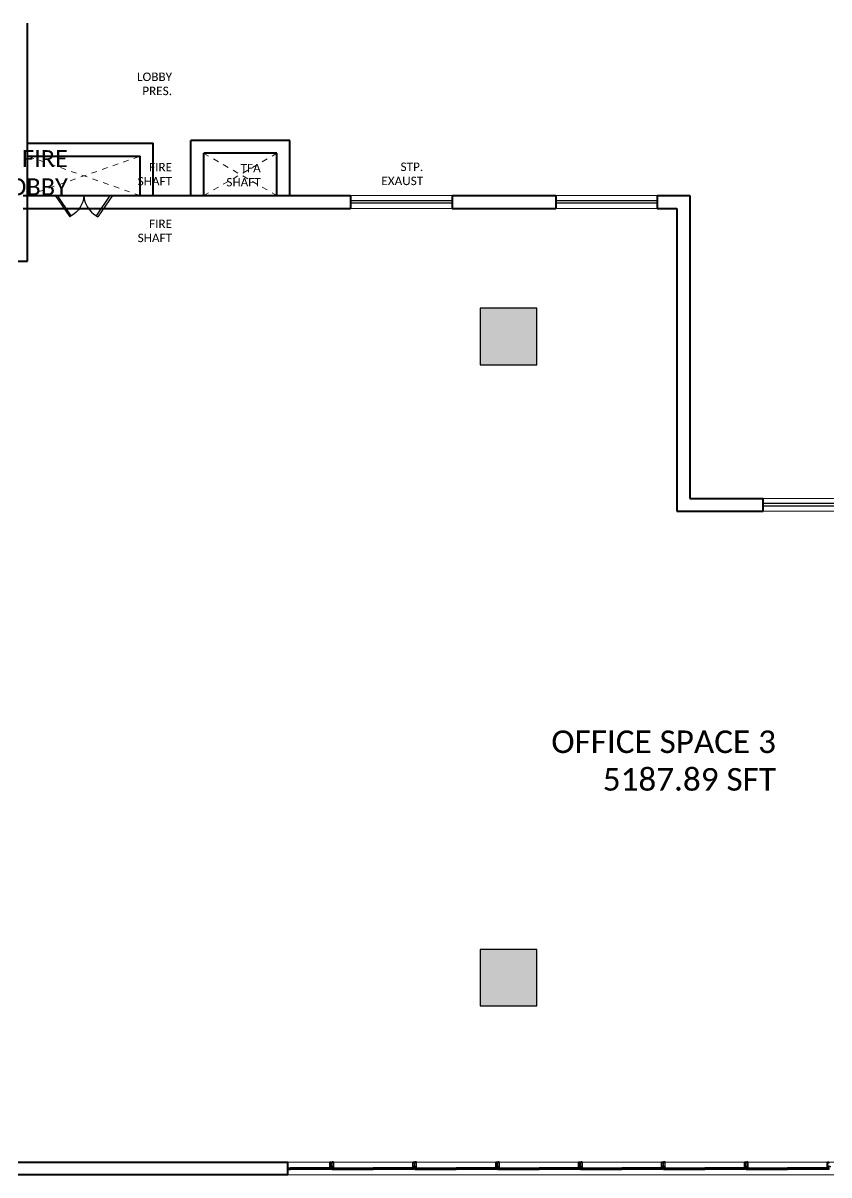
# Model space of a CAD drawing. Header units: metres. Extents: x -224 to -134.4, y 547 to 608.8.
# Drawn here: x -165.64 to -151.34, y 562.47 to 582.9 of the extents above; entities that cross this region are included whole.
import ezdxf

# ---------------------------------------------------------------- set-up
doc = ezdxf.new("R2010")
doc.units = ezdxf.units.M
doc.header["$MEASUREMENT"] = 0
for name, pattern in [('07 - FIRST FLOOR - NAKSHTRA$0$HIDDEN', [0.375, 0.25, -0.125]), ('CENTER', [50.8, 31.75, -6.35, 6.35, -6.35]), ('HIDDEN', [0.375, 0.25, -0.125])]:
    doc.linetypes.add(name, pattern=pattern)
for name, color, linetype, lineweight in [('06-11-2019 CRUX', 3, 'Continuous', 0), ('A - WALLS', 7, 'Continuous', 40), ('A-SELL', 8, 'Continuous', 0), ('CRUX- COLUMN', 6, 'Continuous', 25), ('L - HIDDEN LINE', 8, '07 - FIRST FLOOR - NAKSHTRA$0$HIDDEN', 0)]:
    doc.layers.add(name, color=color, linetype=linetype, lineweight=lineweight)
for name, color, linetype in [('A - DOOR', 5, 'Continuous'), ('A - DOORS', 143, 'Continuous'), ('A - WINDOW', 162, 'Continuous'), ('A -TEXT', 236, 'Continuous'), ('An Alum', 11, 'Continuous'), ('An Center Line', 1, 'CENTER'), ('An Extra', 8, 'Continuous'), ('An Glass', 5, 'Continuous'), ('GLASS', 142, 'Continuous')]:
    doc.layers.add(name, color=color, linetype=linetype)
doc.styles.get("Standard").update_dxf_attribs({"font": 'arial.ttf'})

# ---------------------------------------------------------------- blocks, each defined once
blk = doc.blocks.new('shaft door')
at = {"layer": 'A - DOORS'}
for p, q in [((59445.29, -15102.15), (59455.47, -15087.35)), ((59456.44, -15088.04), (59446.8, -15102.15)), ((59456.44, -15088.04), (59455.47, -15087.35)), ((59445.29, -15102.15), (59446.8, -15102.15))]:
    blk.add_line(p, q, dxfattribs=at)
blk.add_arc((59448.12, -15103.01), 17.13, 2.86293, 60.94849, dxfattribs=at)
blk = doc.blocks.new('A$C0D957843')
at = {"layer": 'A - DOOR'}
for p, q in [((0.093, 1.8), (0.093, 0)), ((0.137, 1.8), (0.137, 0))]:
    blk.add_line(p, q, dxfattribs=at)
at = {"layer": 'A-SELL'}
for p, q in [((0, 0), (0, 1.8)), ((0.23, 1.8), (0.23, 0))]:
    blk.add_line(p, q, dxfattribs=at)
blk = doc.blocks.new('A$C57D73779')
at = {"layer": 'CRUX- COLUMN'}
h = blk.add_hatch(color=129, dxfattribs=at)
h.dxf.hatch_style = 1
h.paths.add_polyline_path([(32.337, -13.701), (32.337, -14.701), (33.337, -14.701), (33.337, -13.701)])
h = blk.add_hatch(color=129, dxfattribs=at)
h.dxf.hatch_style = 1
h.paths.add_polyline_path([(33.337, -25.071), (32.337, -25.071), (32.337, -26.071), (33.337, -26.071)])
for points in [[(32.337, -13.701), (32.337, -14.701), (33.337, -14.701), (33.337, -13.701)], [(32.337, -26.071), (33.337, -26.071), (33.337, -25.071), (32.337, -25.071)]]:
    blk.add_lwpolyline(points, close=True, dxfattribs=at)
blk = doc.blocks.new('ffgffg')
at = {"color": 8}
for p, q in [((-208.649, 328.708), (-208.632, 328.708)), ((-207.179, 328.708), (-207.162, 328.708)), ((-205.709, 328.708), (-205.692, 328.708)), ((-204.24, 328.708), (-204.222, 328.708)), ((-202.77, 328.708), (-202.752, 328.708)), ((-201.3, 328.708), (-201.282, 328.708)), ((-208.651, 328.701), (-208.649, 328.701)), ((-208.632, 328.701), (-208.63, 328.701)), ((-207.181, 328.701), (-207.179, 328.701)), ((-207.162, 328.701), (-207.16, 328.701)), ((-205.711, 328.701), (-205.709, 328.701)), ((-205.692, 328.701), (-205.69, 328.701)), ((-204.241, 328.701), (-204.239, 328.701)), ((-204.222, 328.701), (-204.22, 328.701)), ((-202.771, 328.701), (-202.77, 328.701)), ((-202.752, 328.701), (-202.751, 328.701)), ((-201.301, 328.701), (-201.3, 328.701)), ((-201.282, 328.701), (-201.281, 328.701))]:
    blk.add_line(p, q, dxfattribs=at)
for points in [[(-208.63, 328.701), (-208.63, 328.71), (-208.651, 328.71), (-208.651, 328.701)], [(-208.632, 328.701), (-208.632, 328.709), (-208.649, 328.709), (-208.649, 328.701)], [(-207.16, 328.701), (-207.16, 328.71), (-207.181, 328.71), (-207.181, 328.701)], [(-207.162, 328.701), (-207.162, 328.709), (-207.179, 328.709), (-207.179, 328.701)], [(-205.69, 328.701), (-205.69, 328.71), (-205.711, 328.71), (-205.711, 328.701)], [(-205.692, 328.701), (-205.692, 328.709), (-205.709, 328.709), (-205.709, 328.701)], [(-204.22, 328.701), (-204.22, 328.71), (-204.241, 328.71), (-204.241, 328.701)], [(-204.222, 328.701), (-204.222, 328.709), (-204.239, 328.709), (-204.239, 328.701)], [(-202.751, 328.701), (-202.751, 328.71), (-202.771, 328.71), (-202.771, 328.701)], [(-202.752, 328.701), (-202.752, 328.709), (-202.77, 328.709), (-202.77, 328.701)], [(-201.281, 328.701), (-201.281, 328.71), (-201.301, 328.71), (-201.301, 328.701)], [(-201.282, 328.701), (-201.282, 328.709), (-201.3, 328.709), (-201.3, 328.701)]]:
    blk.add_lwpolyline(points, dxfattribs=at)
at = {"layer": 'An Alum', "color": 8, "linetype": 'HIDDEN', "ltscale": 25}
for p, q in [((-210.06, 328.609), (-209.356, 328.609)), ((-210.06, 328.606), (-209.356, 328.606)), ((-208.621, 328.609), (-209.356, 328.609)), ((-208.621, 328.606), (-209.356, 328.606)), ((-208.59, 328.609), (-207.887, 328.609)), ((-208.59, 328.606), (-207.887, 328.606)), ((-207.152, 328.609), (-207.887, 328.609)), ((-207.152, 328.606), (-207.887, 328.606)), ((-207.12, 328.609), (-206.417, 328.609)), ((-207.12, 328.606), (-206.417, 328.606)), ((-205.682, 328.609), (-206.417, 328.609)), ((-205.682, 328.606), (-206.417, 328.606)), ((-205.65, 328.609), (-204.947, 328.609)), ((-205.65, 328.606), (-204.947, 328.606)), ((-204.212, 328.609), (-204.947, 328.609)), ((-204.212, 328.606), (-204.947, 328.606)), ((-204.18, 328.609), (-203.477, 328.609)), ((-204.18, 328.606), (-203.477, 328.606)), ((-202.742, 328.609), (-203.477, 328.609)), ((-202.742, 328.606), (-203.477, 328.606)), ((-202.71, 328.609), (-202.007, 328.609)), ((-202.71, 328.606), (-202.007, 328.606)), ((-201.272, 328.609), (-202.007, 328.609)), ((-201.272, 328.606), (-202.007, 328.606)), ((-201.24, 328.609), (-200.537, 328.609)), ((-201.24, 328.606), (-200.537, 328.606)), ((-200.488, 328.609), (-200.537, 328.609)), ((-200.488, 328.606), (-200.537, 328.606))]:
    blk.add_line(p, q, dxfattribs=at)
at = {"layer": 'An Alum', "color": 8, "ltscale": 25}
for p, q in [((-210.06, 328.607), (-209.356, 328.607)), ((-208.621, 328.607), (-209.356, 328.607)), ((-208.59, 328.607), (-207.887, 328.607)), ((-207.152, 328.607), (-207.887, 328.607)), ((-207.12, 328.607), (-206.417, 328.607)), ((-205.682, 328.607), (-206.417, 328.607)), ((-205.65, 328.607), (-204.947, 328.607)), ((-204.212, 328.607), (-204.947, 328.607)), ((-204.18, 328.607), (-203.477, 328.607)), ((-202.742, 328.607), (-203.477, 328.607)), ((-202.71, 328.607), (-202.007, 328.607)), ((-201.272, 328.607), (-202.007, 328.607)), ((-201.24, 328.607), (-200.537, 328.607)), ((-200.488, 328.607), (-200.537, 328.607))]:
    blk.add_line(p, q, dxfattribs=at)
at = {"layer": 'An Alum', "color": 8}
for points in [[(-210.095, 328.708), (-210.073, 328.708, -0.414214), (-210.071, 328.706), (-210.071, 328.704, -0.414214), (-210.072, 328.704), (-210.074, 328.704, -0.414214), (-210.074, 328.704), (-210.074, 328.705, -0.483507), (-210.074, 328.705), (-210.073, 328.705, 0.487733), (-210.072, 328.705), (-210.072, 328.706), (-210.079, 328.706), (-210.079, 328.705, 0.487733), (-210.079, 328.705), (-210.077, 328.705, -0.483507), (-210.077, 328.705), (-210.077, 328.704, -0.414214), (-210.077, 328.704), (-210.08, 328.704, -0.414214), (-210.081, 328.704), (-210.081, 328.706, 0.414214), (-210.081, 328.706), (-210.099, 328.706, -0.414214)], [(-210.112, 328.636), (-210.08, 328.636), (-210.08, 328.639, -0.414214), (-210.08, 328.639), (-210.077, 328.639, -0.414214), (-210.077, 328.639), (-210.077, 328.638, -0.4835), (-210.077, 328.638), (-210.079, 328.638, 0.485622), (-210.079, 328.638), (-210.079, 328.636), (-210.072, 328.636), (-210.072, 328.638, 0.487733), (-210.073, 328.638), (-210.074, 328.638, -0.4835), (-210.074, 328.638), (-210.074, 328.639, -0.414214), (-210.074, 328.639), (-210.072, 328.639, -0.414214), (-210.071, 328.638), (-210.071, 328.632, -0.414214), (-210.072, 328.631), (-210.074, 328.631, -0.414214), (-210.074, 328.632), (-210.074, 328.632, -0.4835), (-210.074, 328.633), (-210.073, 328.632, 0.487733), (-210.072, 328.633), (-210.072, 328.634), (-210.079, 328.634), (-210.079, 328.633, 0.485614), (-210.079, 328.632), (-210.077, 328.633, -0.4835), (-210.077, 328.632), (-210.077, 328.632, -0.414214), (-210.077, 328.631), (-210.08, 328.631, -0.414214), (-210.08, 328.632), (-210.08, 328.634), (-210.12, 328.634, 0.414214)], [(-208.633, 328.61), (-208.633, 328.614), (-208.629, 328.614, -0.414214), (-208.628, 328.614), (-208.628, 328.612, -0.414214), (-208.629, 328.612), (-208.629, 328.612, -0.414214), (-208.63, 328.612), (-208.63, 328.613), (-208.632, 328.613, 0.414214), (-208.632, 328.613), (-208.632, 328.609, 0.414214), (-208.632, 328.609), (-208.63, 328.609), (-208.63, 328.61, -0.414214), (-208.629, 328.61), (-208.629, 328.61, -0.414214), (-208.628, 328.609), (-208.628, 328.58), (-208.629, 328.58), (-208.63, 328.607), (-208.63, 328.607), (-208.652, 328.607), (-208.652, 328.607, -1), (-208.653, 328.607), (-208.653, 328.715, -0.414214), (-208.652, 328.715), (-208.627, 328.715, -0.414214), (-208.626, 328.715), (-208.626, 328.709, 0.414214), (-208.625, 328.708), (-208.603, 328.708, -0.414214), (-208.601, 328.706), (-208.601, 328.704, -0.414214), (-208.602, 328.704), (-208.604, 328.704, -0.414214), (-208.604, 328.704), (-208.604, 328.705, -0.483507), (-208.604, 328.705), (-208.603, 328.705, 0.487733), (-208.603, 328.705), (-208.603, 328.706), (-208.609, 328.706), (-208.609, 328.705, 0.487733), (-208.609, 328.705), (-208.607, 328.705, -0.483507), (-208.607, 328.705), (-208.607, 328.704, -0.414214), (-208.608, 328.704), (-208.61, 328.704, -0.414214), (-208.611, 328.704), (-208.611, 328.706, 0.414214), (-208.611, 328.706), (-208.629, 328.706, -0.414214), (-208.63, 328.707), (-208.63, 328.709, 0.414214), (-208.631, 328.71), (-208.65, 328.71, 0.414214), (-208.651, 328.71), (-208.651, 328.688), (-208.651, 328.688), (-208.651, 328.687), (-208.651, 328.652), (-208.651, 328.652), (-208.651, 328.651), (-208.651, 328.638, 0.414214), (-208.65, 328.637), (-208.643, 328.637), (-208.642, 328.636), (-208.61, 328.636), (-208.61, 328.639, -0.414214), (-208.61, 328.639), (-208.608, 328.639, -0.414214), (-208.607, 328.639), (-208.607, 328.638, -0.4835), (-208.607, 328.638), (-208.609, 328.638, 0.485622), (-208.609, 328.638), (-208.609, 328.636), (-208.603, 328.636), (-208.603, 328.638, 0.487733), (-208.603, 328.638), (-208.604, 328.638, -0.4835), (-208.604, 328.638), (-208.604, 328.639, -0.414214), (-208.604, 328.639), (-208.602, 328.639, -0.414214), (-208.601, 328.638), (-208.601, 328.632, -0.414214), (-208.602, 328.631), (-208.604, 328.631, -0.414214), (-208.604, 328.632), (-208.604, 328.632, -0.4835), (-208.604, 328.633), (-208.603, 328.632, 0.487733), (-208.603, 328.633), (-208.603, 328.634), (-208.609, 328.634), (-208.609, 328.633, 0.485614), (-208.609, 328.632), (-208.607, 328.633, -0.4835), (-208.607, 328.632), (-208.607, 328.632, -0.414214), (-208.608, 328.631), (-208.61, 328.631, -0.414214), (-208.61, 328.632), (-208.61, 328.634), (-208.65, 328.634, 0.414214), (-208.651, 328.634), (-208.651, 328.62), (-208.651, 328.62), (-208.651, 328.619), (-208.651, 328.61), (-208.633, 328.61)], [(-207.163, 328.61), (-207.163, 328.614), (-207.159, 328.614, -0.414214), (-207.158, 328.614), (-207.158, 328.612, -0.414214), (-207.159, 328.612), (-207.159, 328.612, -0.414214), (-207.16, 328.612), (-207.16, 328.613), (-207.162, 328.613, 0.414214), (-207.162, 328.613), (-207.162, 328.609, 0.414214), (-207.162, 328.609), (-207.16, 328.609), (-207.16, 328.61, -0.414214), (-207.159, 328.61), (-207.159, 328.61, -0.414214), (-207.158, 328.609), (-207.158, 328.58), (-207.159, 328.58), (-207.16, 328.607), (-207.16, 328.607), (-207.182, 328.607), (-207.182, 328.607, -1), (-207.183, 328.607), (-207.183, 328.715, -0.414214), (-207.182, 328.715), (-207.157, 328.715, -0.414214), (-207.156, 328.715), (-207.156, 328.709, 0.414214), (-207.155, 328.708), (-207.133, 328.708, -0.414214), (-207.131, 328.706), (-207.131, 328.704, -0.414214), (-207.132, 328.704), (-207.134, 328.704, -0.414214), (-207.134, 328.704), (-207.134, 328.705, -0.483507), (-207.134, 328.705), (-207.133, 328.705, 0.487733), (-207.133, 328.705), (-207.133, 328.706), (-207.139, 328.706), (-207.139, 328.705, 0.487733), (-207.139, 328.705), (-207.137, 328.705, -0.483507), (-207.137, 328.705), (-207.137, 328.704, -0.414214), (-207.138, 328.704), (-207.14, 328.704, -0.414214), (-207.141, 328.704), (-207.141, 328.706, 0.414214), (-207.141, 328.706), (-207.159, 328.706, -0.414214), (-207.16, 328.707), (-207.16, 328.709, 0.414214), (-207.161, 328.71), (-207.18, 328.71, 0.414214), (-207.181, 328.71), (-207.181, 328.688), (-207.182, 328.688), (-207.181, 328.687), (-207.181, 328.652), (-207.182, 328.652), (-207.181, 328.651), (-207.181, 328.638, 0.414214), (-207.18, 328.637), (-207.173, 328.637), (-207.172, 328.636), (-207.14, 328.636), (-207.14, 328.639, -0.414214), (-207.14, 328.639), (-207.138, 328.639, -0.414214), (-207.137, 328.639), (-207.137, 328.638, -0.4835), (-207.137, 328.638), (-207.139, 328.638, 0.485622), (-207.139, 328.638), (-207.139, 328.636), (-207.133, 328.636), (-207.133, 328.638, 0.487733), (-207.133, 328.638), (-207.134, 328.638, -0.4835), (-207.134, 328.638), (-207.134, 328.639, -0.414214), (-207.134, 328.639), (-207.132, 328.639, -0.414214), (-207.131, 328.638), (-207.131, 328.632, -0.414214), (-207.132, 328.631), (-207.134, 328.631, -0.414214), (-207.134, 328.632), (-207.134, 328.632, -0.4835), (-207.134, 328.633), (-207.133, 328.632, 0.487733), (-207.133, 328.633), (-207.133, 328.634), (-207.139, 328.634), (-207.139, 328.633, 0.485614), (-207.139, 328.632), (-207.137, 328.633, -0.4835), (-207.137, 328.632), (-207.137, 328.632, -0.414214), (-207.138, 328.631), (-207.14, 328.631, -0.414214), (-207.14, 328.632), (-207.14, 328.634), (-207.18, 328.634, 0.414214), (-207.181, 328.634), (-207.181, 328.62), (-207.182, 328.62), (-207.181, 328.619), (-207.181, 328.61), (-207.163, 328.61)], [(-205.693, 328.61), (-205.693, 328.614), (-205.689, 328.614, -0.414214), (-205.688, 328.614), (-205.688, 328.612, -0.414214), (-205.689, 328.612), (-205.69, 328.612, -0.414214), (-205.69, 328.612), (-205.69, 328.613), (-205.692, 328.613, 0.414214), (-205.692, 328.613), (-205.692, 328.609, 0.414214), (-205.692, 328.609), (-205.69, 328.609), (-205.69, 328.61, -0.414214), (-205.69, 328.61), (-205.689, 328.61, -0.414214), (-205.688, 328.609), (-205.688, 328.58), (-205.689, 328.58), (-205.69, 328.607), (-205.69, 328.607), (-205.712, 328.607), (-205.712, 328.607, -1), (-205.713, 328.607), (-205.713, 328.715, -0.414214), (-205.712, 328.715), (-205.687, 328.715, -0.414214), (-205.686, 328.715), (-205.686, 328.709, 0.414214), (-205.685, 328.708), (-205.663, 328.708, -0.414214), (-205.661, 328.706), (-205.661, 328.704, -0.414214), (-205.662, 328.704), (-205.664, 328.704, -0.414214), (-205.665, 328.704), (-205.665, 328.705, -0.483507), (-205.664, 328.705), (-205.663, 328.705, 0.487733), (-205.663, 328.705), (-205.663, 328.706), (-205.669, 328.706), (-205.669, 328.705, 0.487733), (-205.669, 328.705), (-205.668, 328.705, -0.483507), (-205.667, 328.705), (-205.667, 328.704, -0.414214), (-205.668, 328.704), (-205.67, 328.704, -0.414214), (-205.671, 328.704), (-205.671, 328.706, 0.414214), (-205.671, 328.706), (-205.689, 328.706, -0.414214), (-205.69, 328.707), (-205.69, 328.709, 0.414214), (-205.691, 328.71), (-205.711, 328.71, 0.414214), (-205.711, 328.71), (-205.711, 328.688), (-205.712, 328.688), (-205.711, 328.687), (-205.711, 328.652), (-205.712, 328.652), (-205.711, 328.651), (-205.711, 328.638, 0.414214), (-205.711, 328.637), (-205.703, 328.637), (-205.702, 328.636), (-205.67, 328.636), (-205.67, 328.639, -0.414214), (-205.67, 328.639), (-205.668, 328.639, -0.414214), (-205.667, 328.639), (-205.667, 328.638, -0.4835), (-205.668, 328.638), (-205.669, 328.638, 0.485622), (-205.669, 328.638), (-205.669, 328.636), (-205.663, 328.636), (-205.663, 328.638, 0.487733), (-205.663, 328.638), (-205.664, 328.638, -0.4835), (-205.665, 328.638), (-205.665, 328.639, -0.414214), (-205.664, 328.639), (-205.662, 328.639, -0.414214), (-205.661, 328.638), (-205.661, 328.632, -0.414214), (-205.662, 328.631), (-205.664, 328.631, -0.414214), (-205.665, 328.632), (-205.665, 328.632, -0.4835), (-205.664, 328.633), (-205.663, 328.632, 0.487733), (-205.663, 328.633), (-205.663, 328.634), (-205.669, 328.634), (-205.669, 328.633, 0.485614), (-205.669, 328.632), (-205.668, 328.633, -0.4835), (-205.667, 328.632), (-205.667, 328.632, -0.414214), (-205.668, 328.631), (-205.67, 328.631, -0.414214), (-205.67, 328.632), (-205.67, 328.634), (-205.711, 328.634, 0.414214), (-205.711, 328.634), (-205.711, 328.62), (-205.712, 328.62), (-205.711, 328.619), (-205.711, 328.61), (-205.693, 328.61)], [(-204.223, 328.61), (-204.223, 328.614), (-204.219, 328.614, -0.414214), (-204.218, 328.614), (-204.218, 328.612, -0.414214), (-204.219, 328.612), (-204.22, 328.612, -0.414214), (-204.22, 328.612), (-204.22, 328.613), (-204.222, 328.613, 0.414214), (-204.222, 328.613), (-204.222, 328.609, 0.414214), (-204.222, 328.609), (-204.22, 328.609), (-204.22, 328.61, -0.414214), (-204.22, 328.61), (-204.219, 328.61, -0.414214), (-204.218, 328.609), (-204.218, 328.58), (-204.219, 328.58), (-204.22, 328.607), (-204.22, 328.607), (-204.242, 328.607), (-204.242, 328.607, -1), (-204.243, 328.607), (-204.243, 328.715, -0.414214), (-204.242, 328.715), (-204.217, 328.715, -0.414214), (-204.216, 328.715), (-204.216, 328.709, 0.414214), (-204.215, 328.708), (-204.193, 328.708, -0.414214), (-204.191, 328.706), (-204.191, 328.704, -0.414214), (-204.192, 328.704), (-204.194, 328.704, -0.414214), (-204.195, 328.704), (-204.195, 328.705, -0.483507), (-204.194, 328.705), (-204.193, 328.705, 0.487733), (-204.193, 328.705), (-204.193, 328.706), (-204.199, 328.706), (-204.199, 328.705, 0.487733), (-204.199, 328.705), (-204.198, 328.705, -0.483507), (-204.197, 328.705), (-204.197, 328.704, -0.414214), (-204.198, 328.704), (-204.2, 328.704, -0.414214), (-204.201, 328.704), (-204.201, 328.706, 0.414214), (-204.201, 328.706), (-204.219, 328.706, -0.414214), (-204.22, 328.707), (-204.22, 328.709, 0.414214), (-204.221, 328.71), (-204.241, 328.71, 0.414214), (-204.241, 328.71), (-204.241, 328.688), (-204.242, 328.688), (-204.241, 328.687), (-204.241, 328.652), (-204.242, 328.652), (-204.241, 328.651), (-204.241, 328.638, 0.414214), (-204.241, 328.637), (-204.233, 328.637), (-204.232, 328.636), (-204.2, 328.636), (-204.2, 328.639, -0.414214), (-204.2, 328.639), (-204.198, 328.639, -0.414214), (-204.197, 328.639), (-204.197, 328.638, -0.4835), (-204.198, 328.638), (-204.199, 328.638, 0.485622), (-204.199, 328.638), (-204.199, 328.636), (-204.193, 328.636), (-204.193, 328.638, 0.487733), (-204.193, 328.638), (-204.194, 328.638, -0.4835), (-204.195, 328.638), (-204.195, 328.639, -0.414214), (-204.194, 328.639), (-204.192, 328.639, -0.414214), (-204.191, 328.638), (-204.191, 328.632, -0.414214), (-204.192, 328.631), (-204.194, 328.631, -0.414214), (-204.195, 328.632), (-204.195, 328.632, -0.4835), (-204.194, 328.633), (-204.193, 328.632, 0.487733), (-204.193, 328.633), (-204.193, 328.634), (-204.199, 328.634), (-204.199, 328.633, 0.485614), (-204.199, 328.632), (-204.198, 328.633, -0.4835), (-204.197, 328.632), (-204.197, 328.632, -0.414214), (-204.198, 328.631), (-204.2, 328.631, -0.414214), (-204.2, 328.632), (-204.2, 328.634), (-204.241, 328.634, 0.414214), (-204.241, 328.634), (-204.241, 328.62), (-204.242, 328.62), (-204.241, 328.619), (-204.241, 328.61), (-204.223, 328.61)], [(-202.753, 328.61), (-202.753, 328.614), (-202.749, 328.614, -0.414214), (-202.749, 328.614), (-202.749, 328.612, -0.414214), (-202.749, 328.612), (-202.75, 328.612, -0.414214), (-202.75, 328.612), (-202.75, 328.613), (-202.752, 328.613, 0.414214), (-202.752, 328.613), (-202.752, 328.609, 0.414214), (-202.752, 328.609), (-202.75, 328.609), (-202.75, 328.61, -0.414214), (-202.75, 328.61), (-202.749, 328.61, -0.414214), (-202.749, 328.609), (-202.749, 328.58), (-202.749, 328.58), (-202.75, 328.607), (-202.75, 328.607), (-202.772, 328.607), (-202.772, 328.607, -1), (-202.773, 328.607), (-202.773, 328.715, -0.414214), (-202.772, 328.715), (-202.747, 328.715, -0.414214), (-202.746, 328.715), (-202.746, 328.709, 0.414214), (-202.745, 328.708), (-202.723, 328.708, -0.414214), (-202.721, 328.706), (-202.721, 328.704, -0.414214), (-202.722, 328.704), (-202.724, 328.704, -0.414214), (-202.725, 328.704), (-202.725, 328.705, -0.483507), (-202.724, 328.705), (-202.723, 328.705, 0.487733), (-202.723, 328.705), (-202.723, 328.706), (-202.729, 328.706), (-202.729, 328.705, 0.487733), (-202.729, 328.705), (-202.728, 328.705, -0.483507), (-202.727, 328.705), (-202.727, 328.704, -0.414214), (-202.728, 328.704), (-202.731, 328.704, -0.414214), (-202.731, 328.704), (-202.731, 328.706, 0.414214), (-202.731, 328.706), (-202.749, 328.706, -0.414214), (-202.75, 328.707), (-202.75, 328.709, 0.414214), (-202.751, 328.71), (-202.771, 328.71, 0.414214), (-202.771, 328.71), (-202.771, 328.688), (-202.772, 328.688), (-202.771, 328.687), (-202.771, 328.652), (-202.772, 328.652), (-202.771, 328.651), (-202.771, 328.638, 0.414214), (-202.771, 328.637), (-202.763, 328.637), (-202.762, 328.636), (-202.731, 328.636), (-202.731, 328.639, -0.414214), (-202.73, 328.639), (-202.728, 328.639, -0.414214), (-202.727, 328.639), (-202.727, 328.638, -0.4835), (-202.728, 328.638), (-202.729, 328.638, 0.485622), (-202.729, 328.638), (-202.729, 328.636), (-202.723, 328.636), (-202.723, 328.638, 0.487733), (-202.723, 328.638), (-202.724, 328.638, -0.4835), (-202.725, 328.638), (-202.725, 328.639, -0.414214), (-202.724, 328.639), (-202.722, 328.639, -0.414214), (-202.721, 328.638), (-202.721, 328.632, -0.414214), (-202.722, 328.631), (-202.724, 328.631, -0.414214), (-202.725, 328.632), (-202.725, 328.632, -0.4835), (-202.724, 328.633), (-202.723, 328.632, 0.487733), (-202.723, 328.633), (-202.723, 328.634), (-202.729, 328.634), (-202.729, 328.633, 0.485614), (-202.729, 328.632), (-202.728, 328.633, -0.4835), (-202.727, 328.632), (-202.727, 328.632, -0.414214), (-202.728, 328.631), (-202.73, 328.631, -0.414214), (-202.731, 328.632), (-202.731, 328.634), (-202.771, 328.634, 0.414214), (-202.771, 328.634), (-202.771, 328.62), (-202.772, 328.62), (-202.771, 328.619), (-202.771, 328.61), (-202.753, 328.61)], [(-201.283, 328.61), (-201.283, 328.614), (-201.279, 328.614, -0.414214), (-201.279, 328.614), (-201.279, 328.612, -0.414214), (-201.279, 328.612), (-201.28, 328.612, -0.414214), (-201.28, 328.612), (-201.28, 328.613), (-201.282, 328.613, 0.414214), (-201.282, 328.613), (-201.282, 328.609, 0.414214), (-201.282, 328.609), (-201.28, 328.609), (-201.28, 328.61, -0.414214), (-201.28, 328.61), (-201.279, 328.61, -0.414214), (-201.279, 328.609), (-201.279, 328.58), (-201.28, 328.58), (-201.28, 328.607), (-201.28, 328.607), (-201.303, 328.607), (-201.303, 328.607, -1), (-201.303, 328.607), (-201.303, 328.715, -0.414214), (-201.303, 328.715), (-201.277, 328.715, -0.414214), (-201.276, 328.715), (-201.276, 328.709, 0.414214), (-201.275, 328.708), (-201.253, 328.708, -0.414214), (-201.252, 328.706), (-201.252, 328.704, -0.414214), (-201.252, 328.704), (-201.254, 328.704, -0.414214), (-201.255, 328.704), (-201.255, 328.705, -0.483507), (-201.254, 328.705), (-201.253, 328.705, 0.487733), (-201.253, 328.705), (-201.253, 328.706), (-201.259, 328.706), (-201.259, 328.705, 0.487733), (-201.259, 328.705), (-201.258, 328.705, -0.483507), (-201.257, 328.705), (-201.257, 328.704, -0.414214), (-201.258, 328.704), (-201.261, 328.704, -0.414214), (-201.261, 328.704), (-201.261, 328.706, 0.414214), (-201.261, 328.706), (-201.279, 328.706, -0.414214), (-201.28, 328.707), (-201.28, 328.709, 0.414214), (-201.281, 328.71), (-201.301, 328.71, 0.414214), (-201.301, 328.71), (-201.301, 328.688), (-201.302, 328.688), (-201.301, 328.687), (-201.301, 328.652), (-201.302, 328.652), (-201.301, 328.651), (-201.301, 328.638, 0.414214), (-201.301, 328.637), (-201.293, 328.637), (-201.292, 328.636), (-201.261, 328.636), (-201.261, 328.639, -0.414214), (-201.26, 328.639), (-201.258, 328.639, -0.414214), (-201.257, 328.639), (-201.257, 328.638, -0.4835), (-201.258, 328.638), (-201.259, 328.638, 0.485622), (-201.259, 328.638), (-201.259, 328.636), (-201.253, 328.636), (-201.253, 328.638, 0.487733), (-201.253, 328.638), (-201.254, 328.638, -0.4835), (-201.255, 328.638), (-201.255, 328.639, -0.414214), (-201.254, 328.639), (-201.252, 328.639, -0.414214), (-201.252, 328.638), (-201.252, 328.632, -0.414214), (-201.252, 328.631), (-201.254, 328.631, -0.414214), (-201.255, 328.632), (-201.255, 328.632, -0.4835), (-201.254, 328.633), (-201.253, 328.632, 0.487733), (-201.253, 328.633), (-201.253, 328.634), (-201.259, 328.634), (-201.259, 328.633, 0.485614), (-201.259, 328.632), (-201.258, 328.633, -0.4835), (-201.257, 328.632), (-201.257, 328.632, -0.414214), (-201.258, 328.631), (-201.26, 328.631, -0.414214), (-201.261, 328.632), (-201.261, 328.634), (-201.301, 328.634, 0.414214), (-201.301, 328.634), (-201.301, 328.62), (-201.302, 328.62), (-201.301, 328.619), (-201.301, 328.61), (-201.283, 328.61)]]:
    blk.add_lwpolyline(points, format="xyb", dxfattribs=at)
for points in [[(-210.061, 328.607), (-210.061, 328.607, 1), (-210.06, 328.607), (-210.06, 328.715, 0.414214), (-210.061, 328.715), (-210.086, 328.715, 0.414214), (-210.087, 328.715), (-210.087, 328.711, 0.414214), (-210.086, 328.711), (-210.084, 328.711, 0.414214), (-210.084, 328.711), (-210.084, 328.712, 0.483507), (-210.084, 328.712), (-210.085, 328.711, -0.003419), (-210.085, 328.711), (-210.086, 328.711), (-210.086, 328.713), (-210.079, 328.713), (-210.079, 328.712, -0.487733), (-210.079, 328.711), (-210.081, 328.712, 0.483507), (-210.081, 328.712), (-210.081, 328.711, 0.414214), (-210.081, 328.711), (-210.078, 328.711, 0.414214), (-210.077, 328.711), (-210.077, 328.713, -0.414214), (-210.077, 328.713), (-210.063, 328.713, -0.414214), (-210.062, 328.713), (-210.062, 328.702, -0.414214), (-210.063, 328.702), (-210.084, 328.702, 0.065543), (-210.085, 328.701), (-210.086, 328.701, 1), (-210.085, 328.699), (-210.084, 328.699, -0.065543), (-210.084, 328.699), (-210.063, 328.699, -0.414214), (-210.062, 328.699), (-210.062, 328.688), (-210.061, 328.688), (-210.062, 328.687), (-210.062, 328.652), (-210.061, 328.652), (-210.062, 328.651), (-210.062, 328.644, -0.414214), (-210.063, 328.644), (-210.084, 328.644, -0.065543), (-210.084, 328.644), (-210.085, 328.644, 1), (-210.086, 328.642), (-210.085, 328.641, 0.065543), (-210.084, 328.641), (-210.063, 328.641, -0.414214), (-210.062, 328.641), (-210.062, 328.63, -0.414214), (-210.063, 328.629), (-210.084, 328.629, 0.065543), (-210.085, 328.629), (-210.086, 328.629, 1), (-210.085, 328.627), (-210.084, 328.627, -0.065543), (-210.084, 328.627), (-210.063, 328.627, -0.414214), (-210.062, 328.626), (-210.062, 328.62), (-210.061, 328.62), (-210.062, 328.619), (-210.062, 328.61), (-210.08, 328.61), (-210.08, 328.614), (-210.084, 328.614, 0.414214), (-210.085, 328.614), (-210.085, 328.612, 0.414214), (-210.084, 328.612), (-210.084, 328.612, 0.414214), (-210.083, 328.612), (-210.083, 328.613), (-210.081, 328.613, -0.414214), (-210.081, 328.613), (-210.081, 328.609, -0.414214), (-210.081, 328.609), (-210.083, 328.609), (-210.083, 328.61, 0.414214), (-210.084, 328.61), (-210.084, 328.61, 0.414214), (-210.085, 328.609), (-210.085, 328.58), (-210.084, 328.58), (-210.083, 328.607), (-210.08, 328.607)], [(-208.591, 328.607), (-208.591, 328.607, 1), (-208.59, 328.607), (-208.59, 328.715, 0.414214), (-208.591, 328.715), (-208.616, 328.715, 0.414214), (-208.617, 328.715), (-208.617, 328.711, 0.414214), (-208.617, 328.711), (-208.614, 328.711, 0.414214), (-208.614, 328.711), (-208.614, 328.712, 0.483507), (-208.614, 328.712), (-208.615, 328.711, -0.003419), (-208.615, 328.711), (-208.616, 328.711), (-208.616, 328.713), (-208.609, 328.713), (-208.609, 328.712, -0.487733), (-208.61, 328.711), (-208.611, 328.712, 0.483507), (-208.611, 328.712), (-208.611, 328.711, 0.414214), (-208.611, 328.711), (-208.608, 328.711, 0.414214), (-208.608, 328.711), (-208.608, 328.713, -0.414214), (-208.607, 328.713), (-208.593, 328.713, -0.414214), (-208.592, 328.713), (-208.592, 328.702, -0.414214), (-208.593, 328.702), (-208.614, 328.702, 0.065543), (-208.615, 328.701), (-208.616, 328.701, 1), (-208.616, 328.699), (-208.614, 328.699, -0.065543), (-208.614, 328.699), (-208.593, 328.699, -0.414214), (-208.592, 328.699), (-208.592, 328.688), (-208.591, 328.688), (-208.592, 328.687), (-208.592, 328.652), (-208.591, 328.652), (-208.592, 328.651), (-208.592, 328.644, -0.414214), (-208.593, 328.644), (-208.614, 328.644, -0.065543), (-208.614, 328.644), (-208.616, 328.644, 1), (-208.616, 328.642), (-208.615, 328.641, 0.065543), (-208.614, 328.641), (-208.593, 328.641, -0.414214), (-208.592, 328.641), (-208.592, 328.63, -0.414214), (-208.593, 328.629), (-208.614, 328.629, 0.065543), (-208.615, 328.629), (-208.616, 328.629, 1), (-208.616, 328.627), (-208.614, 328.627, -0.065543), (-208.614, 328.627), (-208.593, 328.627, -0.414214), (-208.592, 328.626), (-208.592, 328.62), (-208.591, 328.62), (-208.592, 328.619), (-208.592, 328.61), (-208.61, 328.61), (-208.61, 328.614), (-208.614, 328.614, 0.414214), (-208.615, 328.614), (-208.615, 328.612, 0.414214), (-208.614, 328.612), (-208.614, 328.612, 0.414214), (-208.613, 328.612), (-208.613, 328.613), (-208.611, 328.613, -0.414214), (-208.611, 328.613), (-208.611, 328.609, -0.414214), (-208.611, 328.609), (-208.613, 328.609), (-208.613, 328.61, 0.414214), (-208.614, 328.61), (-208.614, 328.61, 0.414214), (-208.615, 328.609), (-208.615, 328.58), (-208.614, 328.58), (-208.613, 328.607), (-208.61, 328.607)], [(-207.121, 328.607), (-207.121, 328.607, 1), (-207.12, 328.607), (-207.12, 328.715, 0.414214), (-207.121, 328.715), (-207.146, 328.715, 0.414214), (-207.147, 328.715), (-207.147, 328.711, 0.414214), (-207.147, 328.711), (-207.144, 328.711, 0.414214), (-207.144, 328.711), (-207.144, 328.712, 0.483507), (-207.144, 328.712), (-207.145, 328.711, -0.003419), (-207.145, 328.711), (-207.146, 328.711), (-207.146, 328.713), (-207.139, 328.713), (-207.139, 328.712, -0.487733), (-207.14, 328.711), (-207.141, 328.712, 0.483507), (-207.141, 328.712), (-207.141, 328.711, 0.414214), (-207.141, 328.711), (-207.138, 328.711, 0.414214), (-207.138, 328.711), (-207.138, 328.713, -0.414214), (-207.137, 328.713), (-207.123, 328.713, -0.414214), (-207.122, 328.713), (-207.122, 328.702, -0.414214), (-207.123, 328.702), (-207.144, 328.702, 0.065543), (-207.145, 328.701), (-207.146, 328.701, 1), (-207.146, 328.699), (-207.144, 328.699, -0.065543), (-207.144, 328.699), (-207.123, 328.699, -0.414214), (-207.122, 328.699), (-207.122, 328.688), (-207.122, 328.688), (-207.122, 328.687), (-207.122, 328.652), (-207.122, 328.652), (-207.122, 328.651), (-207.122, 328.644, -0.414214), (-207.123, 328.644), (-207.144, 328.644, -0.065543), (-207.144, 328.644), (-207.146, 328.644, 1), (-207.146, 328.642), (-207.145, 328.641, 0.065543), (-207.144, 328.641), (-207.123, 328.641, -0.414214), (-207.122, 328.641), (-207.122, 328.63, -0.414214), (-207.123, 328.629), (-207.144, 328.629, 0.065543), (-207.145, 328.629), (-207.146, 328.629, 1), (-207.146, 328.627), (-207.144, 328.627, -0.065543), (-207.144, 328.627), (-207.123, 328.627, -0.414214), (-207.122, 328.626), (-207.122, 328.62), (-207.122, 328.62), (-207.122, 328.619), (-207.122, 328.61), (-207.14, 328.61), (-207.14, 328.614), (-207.144, 328.614, 0.414214), (-207.145, 328.614), (-207.145, 328.612, 0.414214), (-207.144, 328.612), (-207.144, 328.612, 0.414214), (-207.143, 328.612), (-207.143, 328.613), (-207.142, 328.613, -0.414214), (-207.141, 328.613), (-207.141, 328.609, -0.414214), (-207.142, 328.609), (-207.143, 328.609), (-207.143, 328.61, 0.414214), (-207.144, 328.61), (-207.144, 328.61, 0.414214), (-207.145, 328.609), (-207.145, 328.58), (-207.144, 328.58), (-207.143, 328.607), (-207.14, 328.607)], [(-205.651, 328.607), (-205.651, 328.607, 1), (-205.65, 328.607), (-205.65, 328.715, 0.414214), (-205.651, 328.715), (-205.676, 328.715, 0.414214), (-205.677, 328.715), (-205.677, 328.711, 0.414214), (-205.677, 328.711), (-205.674, 328.711, 0.414214), (-205.674, 328.711), (-205.674, 328.712, 0.483507), (-205.674, 328.712), (-205.676, 328.711, -0.003419), (-205.676, 328.711), (-205.676, 328.711), (-205.676, 328.713), (-205.669, 328.713), (-205.669, 328.712, -0.487733), (-205.67, 328.711), (-205.671, 328.712, 0.483507), (-205.671, 328.712), (-205.671, 328.711, 0.414214), (-205.671, 328.711), (-205.668, 328.711, 0.414214), (-205.668, 328.711), (-205.668, 328.713, -0.414214), (-205.667, 328.713), (-205.653, 328.713, -0.414214), (-205.652, 328.713), (-205.652, 328.702, -0.414214), (-205.653, 328.702), (-205.674, 328.702, 0.065543), (-205.675, 328.701), (-205.676, 328.701, 1), (-205.676, 328.699), (-205.675, 328.699, -0.065543), (-205.674, 328.699), (-205.653, 328.699, -0.414214), (-205.652, 328.699), (-205.652, 328.688), (-205.652, 328.688), (-205.652, 328.687), (-205.652, 328.652), (-205.652, 328.652), (-205.652, 328.651), (-205.652, 328.644, -0.414214), (-205.653, 328.644), (-205.674, 328.644, -0.065543), (-205.675, 328.644), (-205.676, 328.644, 1), (-205.676, 328.642), (-205.675, 328.641, 0.065543), (-205.674, 328.641), (-205.653, 328.641, -0.414214), (-205.652, 328.641), (-205.652, 328.63, -0.414214), (-205.653, 328.629), (-205.674, 328.629, 0.065543), (-205.675, 328.629), (-205.676, 328.629, 1), (-205.676, 328.627), (-205.675, 328.627, -0.065543), (-205.674, 328.627), (-205.653, 328.627, -0.414214), (-205.652, 328.626), (-205.652, 328.62), (-205.652, 328.62), (-205.652, 328.619), (-205.652, 328.61), (-205.67, 328.61), (-205.67, 328.614), (-205.674, 328.614, 0.414214), (-205.675, 328.614), (-205.675, 328.612, 0.414214), (-205.674, 328.612), (-205.674, 328.612, 0.414214), (-205.674, 328.612), (-205.674, 328.613), (-205.672, 328.613, -0.414214), (-205.671, 328.613), (-205.671, 328.609, -0.414214), (-205.672, 328.609), (-205.674, 328.609), (-205.674, 328.61, 0.414214), (-205.674, 328.61), (-205.674, 328.61, 0.414214), (-205.675, 328.609), (-205.675, 328.58), (-205.674, 328.58), (-205.674, 328.607), (-205.67, 328.607)], [(-204.181, 328.607), (-204.181, 328.607, 1), (-204.18, 328.607), (-204.18, 328.715, 0.414214), (-204.181, 328.715), (-204.206, 328.715, 0.414214), (-204.207, 328.715), (-204.207, 328.711, 0.414214), (-204.207, 328.711), (-204.204, 328.711, 0.414214), (-204.204, 328.711), (-204.204, 328.712, 0.483507), (-204.204, 328.712), (-204.206, 328.711, -0.003419), (-204.206, 328.711), (-204.206, 328.711), (-204.206, 328.713), (-204.2, 328.713), (-204.2, 328.712, -0.487733), (-204.2, 328.711), (-204.201, 328.712, 0.483507), (-204.201, 328.712), (-204.201, 328.711, 0.414214), (-204.201, 328.711), (-204.198, 328.711, 0.414214), (-204.198, 328.711), (-204.198, 328.713, -0.414214), (-204.197, 328.713), (-204.183, 328.713, -0.414214), (-204.182, 328.713), (-204.182, 328.702, -0.414214), (-204.183, 328.702), (-204.204, 328.702, 0.065543), (-204.205, 328.701), (-204.206, 328.701, 1), (-204.206, 328.699), (-204.205, 328.699, -0.065543), (-204.204, 328.699), (-204.183, 328.699, -0.414214), (-204.182, 328.699), (-204.182, 328.688), (-204.182, 328.688), (-204.182, 328.687), (-204.182, 328.652), (-204.182, 328.652), (-204.182, 328.651), (-204.182, 328.644, -0.414214), (-204.183, 328.644), (-204.204, 328.644, -0.065543), (-204.205, 328.644), (-204.206, 328.644, 1), (-204.206, 328.642), (-204.205, 328.641, 0.065543), (-204.204, 328.641), (-204.183, 328.641, -0.414214), (-204.182, 328.641), (-204.182, 328.63, -0.414214), (-204.183, 328.629), (-204.204, 328.629, 0.065543), (-204.205, 328.629), (-204.206, 328.629, 1), (-204.206, 328.627), (-204.205, 328.627, -0.065543), (-204.204, 328.627), (-204.183, 328.627, -0.414214), (-204.182, 328.626), (-204.182, 328.62), (-204.182, 328.62), (-204.182, 328.619), (-204.182, 328.61), (-204.2, 328.61), (-204.2, 328.614), (-204.204, 328.614, 0.414214), (-204.205, 328.614), (-204.205, 328.612, 0.414214), (-204.204, 328.612), (-204.204, 328.612, 0.414214), (-204.204, 328.612), (-204.204, 328.613), (-204.202, 328.613, -0.414214), (-204.201, 328.613), (-204.201, 328.609, -0.414214), (-204.202, 328.609), (-204.204, 328.609), (-204.204, 328.61, 0.414214), (-204.204, 328.61), (-204.204, 328.61, 0.414214), (-204.205, 328.609), (-204.205, 328.58), (-204.204, 328.58), (-204.204, 328.607), (-204.2, 328.607)], [(-202.711, 328.607), (-202.711, 328.607, 1), (-202.71, 328.607), (-202.71, 328.715, 0.414214), (-202.711, 328.715), (-202.736, 328.715, 0.414214), (-202.737, 328.715), (-202.737, 328.711, 0.414214), (-202.737, 328.711), (-202.735, 328.711, 0.414214), (-202.734, 328.711), (-202.734, 328.712, 0.483507), (-202.734, 328.712), (-202.736, 328.711, -0.003419), (-202.736, 328.711), (-202.736, 328.711), (-202.736, 328.713), (-202.73, 328.713), (-202.73, 328.712, -0.487733), (-202.73, 328.711), (-202.731, 328.712, 0.483507), (-202.731, 328.712), (-202.731, 328.711, 0.414214), (-202.731, 328.711), (-202.728, 328.711, 0.414214), (-202.728, 328.711), (-202.728, 328.713, -0.414214), (-202.727, 328.713), (-202.713, 328.713, -0.414214), (-202.712, 328.713), (-202.712, 328.702, -0.414214), (-202.713, 328.702), (-202.735, 328.702, 0.065543), (-202.735, 328.701), (-202.736, 328.701, 1), (-202.736, 328.699), (-202.735, 328.699, -0.065543), (-202.734, 328.699), (-202.713, 328.699, -0.414214), (-202.712, 328.699), (-202.712, 328.688), (-202.712, 328.688), (-202.712, 328.687), (-202.712, 328.652), (-202.712, 328.652), (-202.712, 328.651), (-202.712, 328.644, -0.414214), (-202.713, 328.644), (-202.734, 328.644, -0.065543), (-202.735, 328.644), (-202.736, 328.644, 1), (-202.736, 328.642), (-202.735, 328.641, 0.065543), (-202.735, 328.641), (-202.713, 328.641, -0.414214), (-202.712, 328.641), (-202.712, 328.63, -0.414214), (-202.713, 328.629), (-202.735, 328.629, 0.065543), (-202.735, 328.629), (-202.736, 328.629, 1), (-202.736, 328.627), (-202.735, 328.627, -0.065543), (-202.734, 328.627), (-202.713, 328.627, -0.414214), (-202.712, 328.626), (-202.712, 328.62), (-202.712, 328.62), (-202.712, 328.619), (-202.712, 328.61), (-202.731, 328.61), (-202.731, 328.614), (-202.735, 328.614, 0.414214), (-202.735, 328.614), (-202.735, 328.612, 0.414214), (-202.735, 328.612), (-202.734, 328.612, 0.414214), (-202.734, 328.612), (-202.734, 328.613), (-202.732, 328.613, -0.414214), (-202.731, 328.613), (-202.731, 328.609, -0.414214), (-202.732, 328.609), (-202.734, 328.609), (-202.734, 328.61, 0.414214), (-202.734, 328.61), (-202.735, 328.61, 0.414214), (-202.735, 328.609), (-202.735, 328.58), (-202.734, 328.58), (-202.734, 328.607), (-202.731, 328.607)], [(-201.241, 328.607), (-201.241, 328.607, 1), (-201.24, 328.607), (-201.24, 328.715, 0.414214), (-201.241, 328.715), (-201.266, 328.715, 0.414214), (-201.267, 328.715), (-201.267, 328.711, 0.414214), (-201.267, 328.711), (-201.265, 328.711, 0.414214), (-201.264, 328.711), (-201.264, 328.712, 0.483507), (-201.265, 328.712), (-201.266, 328.711, -0.003419), (-201.266, 328.711), (-201.266, 328.711), (-201.266, 328.713), (-201.26, 328.713), (-201.26, 328.712, -0.487733), (-201.26, 328.711), (-201.261, 328.712, 0.483507), (-201.261, 328.712), (-201.261, 328.711, 0.414214), (-201.261, 328.711), (-201.258, 328.711, 0.414214), (-201.258, 328.711), (-201.258, 328.713, -0.414214), (-201.257, 328.713), (-201.243, 328.713, -0.414214), (-201.243, 328.713), (-201.243, 328.702, -0.414214), (-201.243, 328.702), (-201.265, 328.702, 0.065543), (-201.265, 328.701), (-201.267, 328.701, 1), (-201.266, 328.699), (-201.265, 328.699, -0.065543), (-201.264, 328.699), (-201.243, 328.699, -0.414214), (-201.243, 328.699), (-201.243, 328.688), (-201.242, 328.688), (-201.243, 328.687), (-201.243, 328.652), (-201.242, 328.652), (-201.243, 328.651), (-201.243, 328.644, -0.414214), (-201.243, 328.644), (-201.264, 328.644, -0.065543), (-201.265, 328.644), (-201.266, 328.644, 1), (-201.267, 328.642), (-201.265, 328.641, 0.065543), (-201.265, 328.641), (-201.243, 328.641, -0.414214), (-201.243, 328.641), (-201.243, 328.63, -0.414214), (-201.243, 328.629), (-201.265, 328.629, 0.065543), (-201.265, 328.629), (-201.267, 328.629, 1), (-201.266, 328.627), (-201.265, 328.627, -0.065543), (-201.264, 328.627), (-201.243, 328.627, -0.414214), (-201.243, 328.626), (-201.243, 328.62), (-201.242, 328.62), (-201.243, 328.619), (-201.243, 328.61), (-201.261, 328.61), (-201.261, 328.614), (-201.265, 328.614, 0.414214), (-201.265, 328.614), (-201.265, 328.612, 0.414214), (-201.265, 328.612), (-201.264, 328.612, 0.414214), (-201.264, 328.612), (-201.264, 328.613), (-201.262, 328.613, -0.414214), (-201.261, 328.613), (-201.261, 328.609, -0.414214), (-201.262, 328.609), (-201.264, 328.609), (-201.264, 328.61, 0.414214), (-201.264, 328.61), (-201.265, 328.61, 0.414214), (-201.265, 328.609), (-201.265, 328.58), (-201.264, 328.58), (-201.264, 328.607), (-201.261, 328.607)]]:
    blk.add_lwpolyline(points, format="xyb", close=True, dxfattribs=at)
at = {"layer": 'An Center Line', "color": 8, "ltscale": 10}
for p, q in [((-208.621, 328.58), (-208.621, 328.715)), ((-207.152, 328.58), (-207.152, 328.715)), ((-205.682, 328.58), (-205.682, 328.715)), ((-204.212, 328.58), (-204.212, 328.715)), ((-202.742, 328.58), (-202.742, 328.715)), ((-201.272, 328.58), (-201.272, 328.715))]:
    blk.add_line(p, q, dxfattribs=at)
at = {"layer": 'An Extra', "color": 8}
for points in [[(-208.653, 328.715), (-208.653, 328.717), (-208.626, 328.717), (-208.626, 328.715)], [(-208.626, 328.715), (-208.626, 328.717), (-208.653, 328.717), (-208.653, 328.715)], [(-207.183, 328.715), (-207.183, 328.717), (-207.156, 328.717), (-207.156, 328.715)], [(-207.156, 328.715), (-207.156, 328.717), (-207.183, 328.717), (-207.183, 328.715)], [(-205.713, 328.715), (-205.713, 328.717), (-205.686, 328.717), (-205.686, 328.715)], [(-205.686, 328.715), (-205.686, 328.717), (-205.713, 328.717), (-205.713, 328.715)], [(-204.243, 328.715), (-204.243, 328.717), (-204.216, 328.717), (-204.216, 328.715)], [(-204.216, 328.715), (-204.216, 328.717), (-204.243, 328.717), (-204.243, 328.715)], [(-202.773, 328.715), (-202.773, 328.717), (-202.746, 328.717), (-202.746, 328.715)], [(-202.746, 328.715), (-202.746, 328.717), (-202.773, 328.717), (-202.773, 328.715)], [(-201.303, 328.715), (-201.303, 328.717), (-201.276, 328.717), (-201.276, 328.715)], [(-201.276, 328.715), (-201.276, 328.717), (-201.303, 328.717), (-201.303, 328.715)]]:
    blk.add_lwpolyline(points, close=True, dxfattribs=at)
at = {"layer": 'An Glass', "color": 8, "linetype": 'Continuous', "lineweight": 9}
for p, q in [((-210.079, 328.6), (-209.356, 328.6)), ((-210.079, 328.598), (-209.356, 328.598)), ((-210.079, 328.584), (-209.356, 328.584)), ((-210.079, 328.582), (-209.356, 328.582)), ((-208.621, 328.6), (-209.356, 328.6)), ((-208.621, 328.598), (-209.356, 328.598)), ((-208.621, 328.584), (-209.356, 328.584)), ((-208.621, 328.582), (-209.356, 328.582)), ((-208.609, 328.6), (-207.887, 328.6)), ((-208.609, 328.598), (-207.887, 328.598)), ((-208.609, 328.584), (-207.887, 328.584)), ((-208.609, 328.582), (-207.887, 328.582)), ((-207.152, 328.6), (-207.887, 328.6)), ((-207.152, 328.598), (-207.887, 328.598)), ((-207.152, 328.584), (-207.887, 328.584)), ((-207.152, 328.582), (-207.887, 328.582)), ((-207.139, 328.6), (-206.417, 328.6)), ((-207.139, 328.598), (-206.417, 328.598)), ((-207.139, 328.584), (-206.417, 328.584)), ((-207.139, 328.582), (-206.417, 328.582)), ((-205.682, 328.6), (-206.417, 328.6)), ((-205.682, 328.598), (-206.417, 328.598)), ((-205.682, 328.584), (-206.417, 328.584)), ((-205.682, 328.582), (-206.417, 328.582)), ((-205.669, 328.6), (-204.947, 328.6)), ((-205.669, 328.598), (-204.947, 328.598)), ((-205.669, 328.584), (-204.947, 328.584)), ((-205.669, 328.582), (-204.947, 328.582)), ((-204.212, 328.6), (-204.947, 328.6)), ((-204.212, 328.598), (-204.947, 328.598)), ((-204.212, 328.584), (-204.947, 328.584)), ((-204.212, 328.582), (-204.947, 328.582)), ((-204.199, 328.6), (-203.477, 328.6)), ((-204.199, 328.598), (-203.477, 328.598)), ((-204.199, 328.584), (-203.477, 328.584)), ((-204.199, 328.582), (-203.477, 328.582)), ((-202.742, 328.6), (-203.477, 328.6)), ((-202.742, 328.598), (-203.477, 328.598)), ((-202.742, 328.584), (-203.477, 328.584)), ((-202.742, 328.582), (-203.477, 328.582)), ((-202.729, 328.6), (-202.007, 328.6)), ((-202.729, 328.598), (-202.007, 328.598)), ((-202.729, 328.584), (-202.007, 328.584)), ((-202.729, 328.582), (-202.007, 328.582)), ((-201.272, 328.6), (-202.007, 328.6)), ((-201.272, 328.598), (-202.007, 328.598)), ((-201.272, 328.584), (-202.007, 328.584)), ((-201.272, 328.582), (-202.007, 328.582)), ((-201.259, 328.6), (-200.537, 328.6)), ((-201.259, 328.598), (-200.537, 328.598)), ((-201.259, 328.584), (-200.537, 328.584)), ((-201.259, 328.582), (-200.537, 328.582)), ((-200.488, 328.6), (-200.537, 328.6)), ((-200.488, 328.598), (-200.537, 328.598)), ((-200.488, 328.584), (-200.537, 328.584)), ((-200.488, 328.582), (-200.537, 328.582))]:
    blk.add_line(p, q, dxfattribs=at)
at = {"layer": 'GLASS'}
for points in [[(-209.356, 328.602), (-210.078, 328.602), (-210.079, 328.601), (-210.079, 328.597), (-210.078, 328.596), (-209.356, 328.596)], [(-209.356, 328.586), (-210.078, 328.586), (-210.079, 328.585), (-210.079, 328.581), (-210.078, 328.58), (-209.356, 328.58)], [(-209.356, 328.602), (-208.622, 328.602), (-208.621, 328.601), (-208.621, 328.597), (-208.622, 328.596), (-209.356, 328.596)], [(-209.356, 328.586), (-208.622, 328.586), (-208.621, 328.585), (-208.621, 328.581), (-208.622, 328.58), (-209.356, 328.58)], [(-207.887, 328.602), (-208.608, 328.602), (-208.609, 328.601), (-208.609, 328.597), (-208.608, 328.596), (-207.887, 328.596)], [(-207.887, 328.586), (-208.608, 328.586), (-208.609, 328.585), (-208.609, 328.581), (-208.608, 328.58), (-207.887, 328.58)], [(-207.887, 328.602), (-207.152, 328.602), (-207.152, 328.601), (-207.152, 328.597), (-207.152, 328.596), (-207.887, 328.596)], [(-207.887, 328.586), (-207.152, 328.586), (-207.152, 328.585), (-207.152, 328.581), (-207.152, 328.58), (-207.887, 328.58)], [(-206.417, 328.602), (-207.138, 328.602), (-207.139, 328.601), (-207.139, 328.597), (-207.138, 328.596), (-206.417, 328.596)], [(-206.417, 328.586), (-207.138, 328.586), (-207.139, 328.585), (-207.139, 328.581), (-207.138, 328.58), (-206.417, 328.58)], [(-206.417, 328.602), (-205.682, 328.602), (-205.682, 328.601), (-205.682, 328.597), (-205.682, 328.596), (-206.417, 328.596)], [(-206.417, 328.586), (-205.682, 328.586), (-205.682, 328.585), (-205.682, 328.581), (-205.682, 328.58), (-206.417, 328.58)], [(-204.947, 328.602), (-205.669, 328.602), (-205.669, 328.601), (-205.669, 328.597), (-205.669, 328.596), (-204.947, 328.596)], [(-204.947, 328.586), (-205.669, 328.586), (-205.669, 328.585), (-205.669, 328.581), (-205.669, 328.58), (-204.947, 328.58)], [(-204.947, 328.602), (-204.212, 328.602), (-204.212, 328.601), (-204.212, 328.597), (-204.212, 328.596), (-204.947, 328.596)], [(-204.947, 328.586), (-204.212, 328.586), (-204.212, 328.585), (-204.212, 328.581), (-204.212, 328.58), (-204.947, 328.58)], [(-203.477, 328.602), (-204.199, 328.602), (-204.199, 328.601), (-204.199, 328.597), (-204.199, 328.596), (-203.477, 328.596)], [(-203.477, 328.586), (-204.199, 328.586), (-204.199, 328.585), (-204.199, 328.581), (-204.199, 328.58), (-203.477, 328.58)], [(-203.477, 328.602), (-202.742, 328.602), (-202.742, 328.601), (-202.742, 328.597), (-202.742, 328.596), (-203.477, 328.596)], [(-203.477, 328.586), (-202.742, 328.586), (-202.742, 328.585), (-202.742, 328.581), (-202.742, 328.58), (-203.477, 328.58)], [(-202.007, 328.602), (-202.729, 328.602), (-202.729, 328.601), (-202.729, 328.597), (-202.729, 328.596), (-202.007, 328.596)], [(-202.007, 328.586), (-202.729, 328.586), (-202.729, 328.585), (-202.729, 328.581), (-202.729, 328.58), (-202.007, 328.58)], [(-202.007, 328.602), (-201.272, 328.602), (-201.272, 328.601), (-201.272, 328.597), (-201.272, 328.596), (-202.007, 328.596)], [(-202.007, 328.586), (-201.272, 328.586), (-201.272, 328.585), (-201.272, 328.581), (-201.272, 328.58), (-202.007, 328.58)], [(-200.537, 328.602), (-201.259, 328.602), (-201.259, 328.601), (-201.259, 328.597), (-201.259, 328.596), (-200.537, 328.596)], [(-200.537, 328.586), (-201.259, 328.586), (-201.259, 328.585), (-201.259, 328.581), (-201.259, 328.58), (-200.537, 328.58)], [(-200.537, 328.602), (-200.488, 328.602)], [(-200.488, 328.596), (-200.537, 328.596)], [(-200.537, 328.586), (-200.488, 328.586)], [(-200.488, 328.58), (-200.537, 328.58)]]:
    blk.add_lwpolyline(points, dxfattribs=at)

msp = doc.modelspace()

# ---------------------------------------------------------------- linework, layer by layer
at = {"layer": 'A - WALLS'}
for p, q in [((-165.558, 578.678), (-165.558, 582.898)), ((-162.664, 579.838), (-162.664, 580.818)), ((-160.904, 580.818), (-162.664, 580.818)), ((-160.904, 579.838), (-160.904, 580.818)), ((-165.558, 580.768), (-163.328, 580.768)), ((-163.328, 579.838), (-163.328, 580.768)), ((-165.558, 580.538), (-163.558, 580.538)), ((-163.558, 579.838), (-163.558, 580.538)), ((-162.434, 579.838), (-162.434, 580.588)), ((-161.134, 580.588), (-162.434, 580.588)), ((-161.134, 579.838), (-161.134, 580.588)), ((-165.638, 579.838), (-159.829, 579.838)), ((-163.328, 579.838), (-162.028, 579.838)), ((-162.664, 579.838), (-160.904, 579.838)), ((-162.434, 579.838), (-161.134, 579.838)), ((-159.829, 579.838), (-159.829, 579.608)), ((-158.029, 579.838), (-158.029, 579.608)), ((-158.029, 579.838), (-156.191, 579.838)), ((-156.191, 579.838), (-156.191, 579.608)), ((-154.391, 579.838), (-154.391, 579.608)), ((-154.391, 579.838), (-153.811, 579.838)), ((-153.811, 579.838), (-153.811, 574.469)), ((-165.638, 579.608), (-159.829, 579.608)), ((-158.029, 579.608), (-156.191, 579.608)), ((-154.391, 579.608), (-154.041, 579.608)), ((-154.041, 579.608), (-154.041, 574.239)), ((-166.538, 578.678), (-165.558, 578.678)), ((-153.811, 574.469), (-152.511, 574.469)), ((-152.511, 574.239), (-152.511, 574.469)), ((-154.041, 574.239), (-152.511, 574.239))]:
    msp.add_line(p, q, dxfattribs=at)
msp.add_lwpolyline([(-166.946, 562.699), (-160.946, 562.699), (-160.946, 562.469), (-166.946, 562.469)], close=True, dxfattribs=at)
at = {"layer": 'A-SELL'}
for p, q in [((-142.658, 562.699), (-214.994, 562.699)), ((-142.428, 562.469), (-215.224, 562.469))]:
    msp.add_line(p, q, dxfattribs=at)
at = {"layer": 'L - HIDDEN LINE', "linetype": 'HIDDEN', "ltscale": 0.1}
for p, q in [((-165.558, 579.838), (-163.558, 580.538)), ((-163.558, 579.838), (-165.558, 580.538)), ((-161.134, 579.838), (-162.434, 580.588)), ((-161.134, 580.588), (-162.434, 579.838))]:
    msp.add_line(p, q, dxfattribs=at)

# ---------------------------------------------------------------- block references
at = {"layer": '06-11-2019 CRUX', "color": 2, "linetype": 'ByBlock'}
msp.add_blockref('A$C57D73779', (-189.865, 591.54), dxfattribs=at)
at = {"layer": 'A - DOOR', "color": 3, "xscale": -1}
msp.add_blockref('ffgffg', (-361.434, 233.984), dxfattribs=at)
at = {"layer": 'A - WALLS', "lineweight": -2, "yscale": 0.0254000000034769, "zscale": 0.0254000000034769, "rotation": 180}
for p, xscale in [((-1674.976, 196.244), -0.0254000000034769), ((1345.858, 196.244), 0.0254000000034769)]:
    msp.add_blockref('shaft door', p, dxfattribs=dict(at, xscale=xscale))
at = {"layer": 'A - WINDOW', "rotation": 270}
for p in [(-159.829, 579.838), (-156.191, 579.838), (-152.511, 574.469)]:
    msp.add_blockref('A$C0D957843', p, dxfattribs=at)

# ---------------------------------------------------------------- texts
at = {"layer": 'A -TEXT', "color": 6, "attachment_point": 3}
for s, insert, char_height, width in [('{\\fCalibri|b0|i0|c0|p34;\\C1;LOBBY\\PPRES.}', (-162.995, 582.02), 0.15, 6.30253), ('{\\fCalibri|b0|i0|c0|p34;FIRE\\PLOBBY}', (-164.842, 580.644), 0.3, 6.30253), ('{\\fCalibri|b0|i0|c0|p34;\\C1;FIRE\\PSHAFT}', (-162.995, 580.418), 0.15, 6.30253), ('{\\fCalibri|b0|i0|c0|p34;\\C1;TFA\\PSHAFT}', (-161.422, 580.401), 0.15, 6.30253), ('{\\fCalibri|b0|i0|c0|p34;\\C1;STP.\\PEXAUST}', (-158.541, 580.424), 0.15, 6.30253), ('{\\fCalibri|b0|i0|c0|p34;\\C1;FIRE\\PSHAFT}', (-162.995, 579.413), 0.15, 6.30253), ('{\\fCalibri|b0|i0|c0|p34;\\C3;OFFICE SPACE 3\\P5187.89 SFT}', (-152.285, 570.352), 0.4, 4.85751)]:
    msp.add_mtext(s, dxfattribs=dict(at, insert=insert, char_height=char_height, width=width))

doc.saveas('drawing.dxf')
